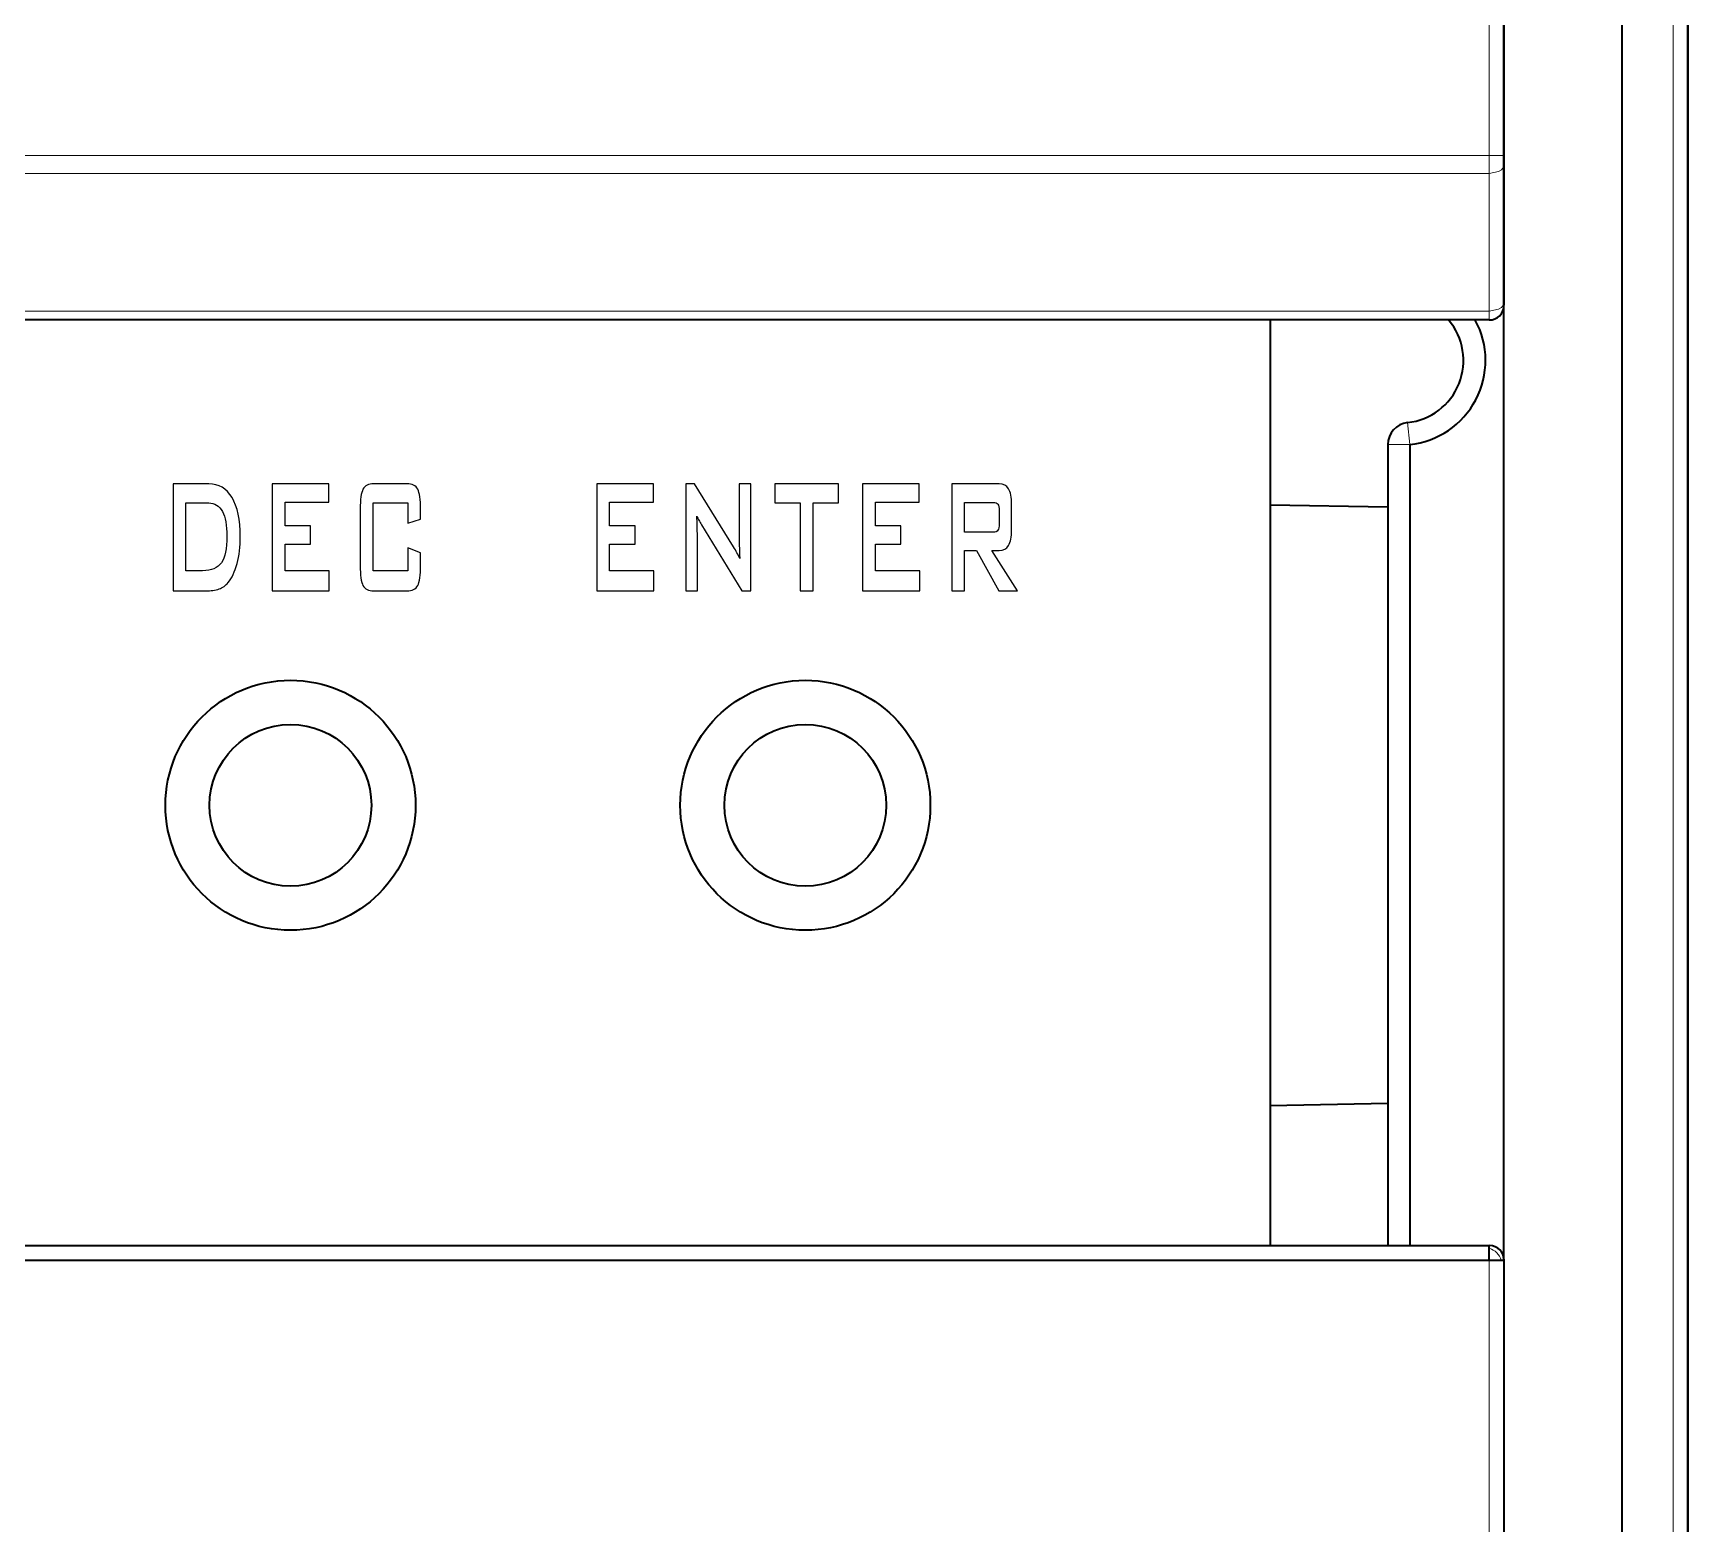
# Model space of a CAD drawing. Extents: x -45 to 645, y -160 to 467.
# Drawn here: x 622.14 to 644.64, y 202.83 to 223.1 of the extents above; entities that cross this region are included whole.
import ezdxf

# ---------------------------------------------------------------- set-up
doc = ezdxf.new("R2010")
doc.units = 0
doc.layers.add('layer 1', color=7, linetype='Continuous')

msp = doc.modelspace()

# ---------------------------------------------------------------- linework, layer by layer
at = {"color": 7, "lineweight": 13}
for p, q in [((641.943, 249.901), (641.943, 221.436)), ((644.443, 69.801), (644.443, 237.401)), ((602.344, 221.436), (641.943, 221.436)), ((602.344, 221.194), (641.943, 221.194)), ((641.943, 219.32), (602.344, 219.32)), ((641.943, 69.801), (641.943, 206.415))]:
    msp.add_line(p, q, dxfattribs=at)
at = {"color": 7, "lineweight": 35}
for p, q in [((642.143, 249.901), (642.143, 221.436)), ((642.143, 206.409), (642.143, 237.401)), ((643.744, 237.401), (643.744, 69.801)), ((644.643, 237.401), (644.643, 69.801)), ((644.643, 202.909), (644.643, 231.363)), ((641.943, 219.201), (602.344, 219.201)), ((602.344, 206.615), (641.943, 206.615)), ((602.344, 206.415), (641.943, 206.415)), ((642.143, 206.415), (642.143, 69.801))]:
    msp.add_line(p, q, dxfattribs=at)
at = {"color": 7, "lineweight": 13, "ltscale": 0.005}
msp.add_line((641.943, 221.436), (642.143, 221.436), dxfattribs=at)
at = {"color": 7, "lineweight": 13, "ltscale": 0.00606}
msp.add_line((641.943, 221.436), (641.943, 221.194), dxfattribs=at)
at = {"color": 7, "lineweight": 35, "ltscale": 0.00303}
msp.add_line((642.143, 221.436), (642.143, 221.315), dxfattribs=at)
at = {"color": 7, "lineweight": 13, "ltscale": 0.04686}
msp.add_line((641.943, 221.194), (641.943, 219.32), dxfattribs=at)
at = {"color": 7, "lineweight": 35, "ltscale": 0.04686}
msp.add_line((642.143, 221.315), (642.143, 219.441), dxfattribs=at)
at = {"color": 7, "lineweight": 35, "ltscale": 0.000984955}
msp.add_line((642.143, 219.441), (642.143, 219.401), dxfattribs=at)
at = {"color": 7, "lineweight": 35, "ltscale": 0.314658}
msp.add_line((638.964, 219.201), (638.964, 206.615), dxfattribs=at)
at = {"color": 7, "lineweight": 13, "ltscale": 0.002955}
msp.add_line((641.943, 219.201), (641.943, 219.32), dxfattribs=at)
at = {"color": 7, "lineweight": 13, "ltscale": 0.0075}
for p, q in [((640.832, 217.806), (640.864, 217.508)), ((640.864, 217.508), (640.564, 217.508))]:
    msp.add_line(p, q, dxfattribs=at)
at = {"color": 7, "lineweight": 35, "ltscale": 0.272532}
msp.add_line((640.564, 217.508), (640.564, 206.607), dxfattribs=at)
at = {"color": 7, "lineweight": 35, "ltscale": 0.272467}
msp.add_line((640.864, 217.508), (640.864, 206.609), dxfattribs=at)
at = {"color": 7, "lineweight": 35, "ltscale": 0.040005}
for p, q in [((640.563, 216.655), (638.964, 216.683)), ((638.964, 208.52), (640.563, 208.548))]:
    msp.add_line(p, q, dxfattribs=at)
at = {"color": 7, "lineweight": 35, "ltscale": 0.000931168}
msp.add_line((641.943, 206.578), (641.943, 206.615), dxfattribs=at)
at = {"color": 7, "lineweight": 35, "ltscale": 0.004062}
msp.add_line((641.943, 206.415), (641.943, 206.578), dxfattribs=at)
at = {"color": 7, "lineweight": 35, "ltscale": 0.004106}
msp.add_line((641.943, 206.415), (642.108, 206.415), dxfattribs=at)
at = {"color": 7, "lineweight": 35, "ltscale": 0.000894165}
msp.add_line((642.108, 206.415), (642.143, 206.415), dxfattribs=at)
at = {"color": 7, "lineweight": 35, "ltscale": 0.039558}
msp.add_line((644.643, 201.326), (644.643, 202.909), dxfattribs=at)
at = {"color": 7, "lineweight": 13}
for points in [[(642.143, 221.315), (642.134, 221.279), (642.107, 221.245), (642.068, 221.22), (641.943, 221.194)], [(642.143, 219.441), (642.134, 219.405), (642.107, 219.371), (642.068, 219.346), (641.943, 219.32)]]:
    msp.add_lwpolyline(points, dxfattribs=at)
at = {"color": 7, "lineweight": 35}
for centre, radius in [((625.643, 212.601), 1.7), ((632.643, 212.601), 1.7), ((625.643, 212.601), 1.1), ((632.643, 212.601), 1.1)]:
    msp.add_circle(centre, radius, dxfattribs=at)
for centre, radius, start, end in [((641.943, 219.401), 0.2, 270.0006, 0.0011), ((640.742, 218.651), 0.85, 276.0675, 40.3132), ((640.742, 218.651), 1.15, 276.0675, 28.5359), ((640.864, 217.508), 0.3, 96.0675, 180)]:
    msp.add_arc(centre, radius, start, end, dxfattribs=at)
at = {"color": 7, "lineweight": 13}
msp.add_arc((641.864, 206.335), 0.255, 18.2968, 71.8958, dxfattribs=at)
at = {"color": 7, "lineweight": 35}
msp.add_ellipse((641.541, 206.013), major_axis=(-0.544, -0.544), ratio=0.479417, start_param=2.748296, end_param=3.534831, dxfattribs=at)
at = {"layer": 'layer 1', "color": 0}
for points, knots in [([(624.047, 215.516), (624.047, 215.516), (624.047, 216.973), (624.047, 216.973), (624.047, 216.973), (624.047, 216.973), (624.531, 216.973), (624.531, 216.973), (624.531, 216.973), (624.668, 216.973), (624.775, 216.911), (624.849, 216.786), (624.849, 216.786), (624.923, 216.661), (624.96, 216.484), (624.96, 216.254), (624.96, 216.254), (624.96, 216.118), (624.946, 215.995), (624.917, 215.887), (624.917, 215.887), (624.888, 215.778), (624.847, 215.692), (624.794, 215.629), (624.794, 215.629), (624.762, 215.59), (624.721, 215.561), (624.672, 215.543), (624.672, 215.543), (624.624, 215.525), (624.561, 215.516), (624.486, 215.516), (624.486, 215.516), (624.486, 215.516), (624.047, 215.516), (624.047, 215.516)], [0, 0, 0, 0, 0.111111, 0.111111, 0.111111, 0.111111, 0.222222, 0.222222, 0.222222, 0.222222, 0.333333, 0.333333, 0.333333, 0.333333, 0.444444, 0.444444, 0.444444, 0.444444, 0.555556, 0.555556, 0.555556, 0.555556, 0.666667, 0.666667, 0.666667, 0.666667, 0.777778, 0.777778, 0.777778, 0.777778, 0.888889, 0.888889, 0.888889, 0.888889, 1, 1, 1, 1]), ([(625.394, 215.516), (625.394, 215.516), (625.394, 216.973), (625.394, 216.973), (625.394, 216.973), (625.394, 216.973), (626.164, 216.973), (626.164, 216.973), (626.164, 216.973), (626.164, 216.973), (626.164, 216.725), (626.164, 216.725), (626.164, 216.725), (626.164, 216.725), (625.569, 216.725), (625.569, 216.725), (625.569, 216.725), (625.569, 216.725), (625.569, 216.4), (625.569, 216.4), (625.569, 216.4), (625.569, 216.4), (625.916, 216.4), (625.916, 216.4), (625.916, 216.4), (625.916, 216.4), (625.916, 216.152), (625.916, 216.152), (625.916, 216.152), (625.916, 216.152), (625.569, 216.152), (625.569, 216.152), (625.569, 216.152), (625.569, 216.152), (625.569, 215.791), (625.569, 215.791), (625.569, 215.791), (625.569, 215.791), (626.171, 215.791), (626.171, 215.791), (626.171, 215.791), (626.171, 215.791), (626.171, 215.516), (626.171, 215.516), (626.171, 215.516), (626.171, 215.516), (625.394, 215.516), (625.394, 215.516)], [0, 0, 0, 0, 0.083333, 0.083333, 0.083333, 0.083333, 0.166667, 0.166667, 0.166667, 0.166667, 0.25, 0.25, 0.25, 0.25, 0.333333, 0.333333, 0.333333, 0.333333, 0.416667, 0.416667, 0.416667, 0.416667, 0.5, 0.5, 0.5, 0.5, 0.583333, 0.583333, 0.583333, 0.583333, 0.666667, 0.666667, 0.666667, 0.666667, 0.75, 0.75, 0.75, 0.75, 0.833333, 0.833333, 0.833333, 0.833333, 0.916667, 0.916667, 0.916667, 0.916667, 1, 1, 1, 1]), ([(627.237, 216.713), (627.237, 216.713), (626.766, 216.713), (626.766, 216.713), (626.766, 216.713), (626.766, 216.713), (626.766, 215.791), (626.766, 215.791), (626.766, 215.791), (626.766, 215.791), (627.237, 215.791), (627.237, 215.791), (627.237, 215.791), (627.237, 215.791), (627.237, 216.103), (627.237, 216.103), (627.237, 216.103), (627.237, 216.103), (627.412, 216.033), (627.412, 216.033), (627.412, 216.033), (627.412, 216.033), (627.412, 215.861), (627.412, 215.861), (627.412, 215.861), (627.412, 215.728), (627.399, 215.637), (627.374, 215.589), (627.374, 215.589), (627.348, 215.54), (627.299, 215.516), (627.226, 215.516), (627.226, 215.516), (627.226, 215.516), (626.777, 215.516), (626.777, 215.516), (626.777, 215.516), (626.704, 215.516), (626.655, 215.54), (626.629, 215.589), (626.629, 215.589), (626.604, 215.637), (626.591, 215.728), (626.591, 215.861), (626.591, 215.861), (626.591, 215.861), (626.591, 216.628), (626.591, 216.628), (626.591, 216.628), (626.591, 216.761), (626.604, 216.851), (626.629, 216.9), (626.629, 216.9), (626.655, 216.949), (626.704, 216.973), (626.777, 216.973), (626.777, 216.973), (626.777, 216.973), (627.226, 216.973), (627.226, 216.973), (627.226, 216.973), (627.299, 216.973), (627.348, 216.949), (627.374, 216.9), (627.374, 216.9), (627.399, 216.851), (627.412, 216.761), (627.412, 216.628), (627.412, 216.628), (627.412, 216.628), (627.412, 216.491), (627.412, 216.491), (627.412, 216.491), (627.412, 216.491), (627.237, 216.437), (627.237, 216.437), (627.237, 216.437), (627.237, 216.437), (627.237, 216.713), (627.237, 216.713)], [0, 0, 0, 0, 0.05, 0.05, 0.05, 0.05, 0.1, 0.1, 0.1, 0.1, 0.15, 0.15, 0.15, 0.15, 0.2, 0.2, 0.2, 0.2, 0.25, 0.25, 0.25, 0.25, 0.3, 0.3, 0.3, 0.3, 0.35, 0.35, 0.35, 0.35, 0.4, 0.4, 0.4, 0.4, 0.45, 0.45, 0.45, 0.45, 0.5, 0.5, 0.5, 0.5, 0.55, 0.55, 0.55, 0.55, 0.6, 0.6, 0.6, 0.6, 0.65, 0.65, 0.65, 0.65, 0.7, 0.7, 0.7, 0.7, 0.75, 0.75, 0.75, 0.75, 0.8, 0.8, 0.8, 0.8, 0.85, 0.85, 0.85, 0.85, 0.9, 0.9, 0.9, 0.9, 0.95, 0.95, 0.95, 0.95, 1, 1, 1, 1]), ([(629.807, 215.516), (629.807, 215.516), (629.807, 216.973), (629.807, 216.973), (629.807, 216.973), (629.807, 216.973), (630.577, 216.973), (630.577, 216.973), (630.577, 216.973), (630.577, 216.973), (630.577, 216.725), (630.577, 216.725), (630.577, 216.725), (630.577, 216.725), (629.982, 216.725), (629.982, 216.725), (629.982, 216.725), (629.982, 216.725), (629.982, 216.4), (629.982, 216.4), (629.982, 216.4), (629.982, 216.4), (630.329, 216.4), (630.329, 216.4), (630.329, 216.4), (630.329, 216.4), (630.329, 216.152), (630.329, 216.152), (630.329, 216.152), (630.329, 216.152), (629.982, 216.152), (629.982, 216.152), (629.982, 216.152), (629.982, 216.152), (629.982, 215.791), (629.982, 215.791), (629.982, 215.791), (629.982, 215.791), (630.584, 215.791), (630.584, 215.791), (630.584, 215.791), (630.584, 215.791), (630.584, 215.516), (630.584, 215.516), (630.584, 215.516), (630.584, 215.516), (629.807, 215.516), (629.807, 215.516)], [0, 0, 0, 0, 0.083333, 0.083333, 0.083333, 0.083333, 0.166667, 0.166667, 0.166667, 0.166667, 0.25, 0.25, 0.25, 0.25, 0.333333, 0.333333, 0.333333, 0.333333, 0.416667, 0.416667, 0.416667, 0.416667, 0.5, 0.5, 0.5, 0.5, 0.583333, 0.583333, 0.583333, 0.583333, 0.666667, 0.666667, 0.666667, 0.666667, 0.75, 0.75, 0.75, 0.75, 0.833333, 0.833333, 0.833333, 0.833333, 0.916667, 0.916667, 0.916667, 0.916667, 1, 1, 1, 1]), ([(631.018, 215.516), (631.018, 215.516), (631.018, 216.973), (631.018, 216.973), (631.018, 216.973), (631.018, 216.973), (631.137, 216.973), (631.137, 216.973), (631.137, 216.973), (631.137, 216.973), (631.667, 216.115), (631.667, 216.115), (631.667, 216.115), (631.685, 216.086), (631.7, 216.059), (631.714, 216.034), (631.714, 216.034), (631.728, 216.008), (631.74, 215.983), (631.752, 215.956), (631.752, 215.956), (631.749, 216.038), (631.747, 216.096), (631.746, 216.13), (631.746, 216.13), (631.745, 216.164), (631.745, 216.19), (631.745, 216.208), (631.745, 216.208), (631.745, 216.208), (631.745, 216.973), (631.745, 216.973), (631.745, 216.973), (631.745, 216.973), (631.902, 216.973), (631.902, 216.973), (631.902, 216.973), (631.902, 216.973), (631.902, 215.516), (631.902, 215.516), (631.902, 215.516), (631.902, 215.516), (631.782, 215.516), (631.782, 215.516), (631.782, 215.516), (631.782, 215.516), (631.23, 216.416), (631.23, 216.416), (631.23, 216.416), (631.217, 216.439), (631.205, 216.46), (631.195, 216.478), (631.195, 216.478), (631.185, 216.497), (631.176, 216.516), (631.168, 216.535), (631.168, 216.535), (631.17, 216.49), (631.172, 216.447), (631.173, 216.407), (631.173, 216.407), (631.174, 216.367), (631.175, 216.333), (631.175, 216.303), (631.175, 216.303), (631.175, 216.303), (631.175, 215.516), (631.175, 215.516), (631.175, 215.516), (631.175, 215.516), (631.018, 215.516), (631.018, 215.516)], [0, 0, 0, 0, 0.055556, 0.055556, 0.055556, 0.055556, 0.111111, 0.111111, 0.111111, 0.111111, 0.166667, 0.166667, 0.166667, 0.166667, 0.222222, 0.222222, 0.222222, 0.222222, 0.277778, 0.277778, 0.277778, 0.277778, 0.333333, 0.333333, 0.333333, 0.333333, 0.388889, 0.388889, 0.388889, 0.388889, 0.444444, 0.444444, 0.444444, 0.444444, 0.5, 0.5, 0.5, 0.5, 0.555556, 0.555556, 0.555556, 0.555556, 0.611111, 0.611111, 0.611111, 0.611111, 0.666667, 0.666667, 0.666667, 0.666667, 0.722222, 0.722222, 0.722222, 0.722222, 0.777778, 0.777778, 0.777778, 0.777778, 0.833333, 0.833333, 0.833333, 0.833333, 0.888889, 0.888889, 0.888889, 0.888889, 0.944444, 0.944444, 0.944444, 0.944444, 1, 1, 1, 1]), ([(632.748, 216.713), (632.748, 216.713), (632.748, 215.516), (632.748, 215.516), (632.748, 215.516), (632.748, 215.516), (632.573, 215.516), (632.573, 215.516), (632.573, 215.516), (632.573, 215.516), (632.573, 216.713), (632.573, 216.713), (632.573, 216.713), (632.573, 216.713), (632.228, 216.713), (632.228, 216.713), (632.228, 216.713), (632.228, 216.713), (632.228, 216.973), (632.228, 216.973), (632.228, 216.973), (632.228, 216.973), (633.095, 216.973), (633.095, 216.973), (633.095, 216.973), (633.095, 216.973), (633.095, 216.713), (633.095, 216.713), (633.095, 216.713), (633.095, 216.713), (632.748, 216.713), (632.748, 216.713)], [0, 0, 0, 0, 0.125, 0.125, 0.125, 0.125, 0.25, 0.25, 0.25, 0.25, 0.375, 0.375, 0.375, 0.375, 0.5, 0.5, 0.5, 0.5, 0.625, 0.625, 0.625, 0.625, 0.75, 0.75, 0.75, 0.75, 0.875, 0.875, 0.875, 0.875, 1, 1, 1, 1]), ([(633.422, 215.516), (633.422, 215.516), (633.422, 216.973), (633.422, 216.973), (633.422, 216.973), (633.422, 216.973), (634.192, 216.973), (634.192, 216.973), (634.192, 216.973), (634.192, 216.973), (634.192, 216.725), (634.192, 216.725), (634.192, 216.725), (634.192, 216.725), (633.597, 216.725), (633.597, 216.725), (633.597, 216.725), (633.597, 216.725), (633.597, 216.4), (633.597, 216.4), (633.597, 216.4), (633.597, 216.4), (633.944, 216.4), (633.944, 216.4), (633.944, 216.4), (633.944, 216.4), (633.944, 216.152), (633.944, 216.152), (633.944, 216.152), (633.944, 216.152), (633.597, 216.152), (633.597, 216.152), (633.597, 216.152), (633.597, 216.152), (633.597, 215.791), (633.597, 215.791), (633.597, 215.791), (633.597, 215.791), (634.199, 215.791), (634.199, 215.791), (634.199, 215.791), (634.199, 215.791), (634.199, 215.516), (634.199, 215.516), (634.199, 215.516), (634.199, 215.516), (633.422, 215.516), (633.422, 215.516)], [0, 0, 0, 0, 0.083333, 0.083333, 0.083333, 0.083333, 0.166667, 0.166667, 0.166667, 0.166667, 0.25, 0.25, 0.25, 0.25, 0.333333, 0.333333, 0.333333, 0.333333, 0.416667, 0.416667, 0.416667, 0.416667, 0.5, 0.5, 0.5, 0.5, 0.583333, 0.583333, 0.583333, 0.583333, 0.666667, 0.666667, 0.666667, 0.666667, 0.75, 0.75, 0.75, 0.75, 0.833333, 0.833333, 0.833333, 0.833333, 0.916667, 0.916667, 0.916667, 0.916667, 1, 1, 1, 1]), ([(634.634, 215.516), (634.634, 215.516), (634.634, 216.973), (634.634, 216.973), (634.634, 216.973), (634.634, 216.973), (635.277, 216.973), (635.277, 216.973), (635.277, 216.973), (635.337, 216.973), (635.38, 216.951), (635.407, 216.906), (635.407, 216.906), (635.434, 216.862), (635.447, 216.79), (635.447, 216.691), (635.447, 216.691), (635.447, 216.691), (635.447, 216.349), (635.447, 216.349), (635.447, 216.349), (635.447, 216.25), (635.434, 216.179), (635.407, 216.134), (635.407, 216.134), (635.38, 216.089), (635.337, 216.066), (635.277, 216.066), (635.277, 216.066), (635.277, 216.066), (635.179, 216.066), (635.179, 216.066), (635.179, 216.066), (635.179, 216.066), (635.526, 215.516), (635.526, 215.516), (635.526, 215.516), (635.526, 215.516), (635.275, 215.516), (635.275, 215.516), (635.275, 215.516), (635.275, 215.516), (634.972, 216.066), (634.972, 216.066), (634.972, 216.066), (634.972, 216.066), (634.806, 216.066), (634.806, 216.066), (634.806, 216.066), (634.806, 216.066), (634.806, 215.516), (634.806, 215.516), (634.806, 215.516), (634.806, 215.516), (634.634, 215.516), (634.634, 215.516)], [0, 0, 0, 0, 0.071429, 0.071429, 0.071429, 0.071429, 0.142857, 0.142857, 0.142857, 0.142857, 0.214286, 0.214286, 0.214286, 0.214286, 0.285714, 0.285714, 0.285714, 0.285714, 0.357143, 0.357143, 0.357143, 0.357143, 0.428571, 0.428571, 0.428571, 0.428571, 0.5, 0.5, 0.5, 0.5, 0.571429, 0.571429, 0.571429, 0.571429, 0.642857, 0.642857, 0.642857, 0.642857, 0.714286, 0.714286, 0.714286, 0.714286, 0.785714, 0.785714, 0.785714, 0.785714, 0.857143, 0.857143, 0.857143, 0.857143, 0.928571, 0.928571, 0.928571, 0.928571, 1, 1, 1, 1]), ([(624.222, 215.791), (624.222, 215.791), (624.448, 215.791), (624.448, 215.791), (624.448, 215.791), (624.568, 215.791), (624.654, 215.827), (624.704, 215.899), (624.704, 215.899), (624.754, 215.972), (624.779, 216.092), (624.779, 216.259), (624.779, 216.259), (624.779, 216.408), (624.759, 216.521), (624.717, 216.597), (624.717, 216.597), (624.675, 216.674), (624.613, 216.713), (624.532, 216.713), (624.532, 216.713), (624.532, 216.713), (624.222, 216.713), (624.222, 216.713), (624.222, 216.713), (624.222, 216.713), (624.222, 215.791), (624.222, 215.791)], [0, 0, 0, 0, 0.142857, 0.142857, 0.142857, 0.142857, 0.285714, 0.285714, 0.285714, 0.285714, 0.428571, 0.428571, 0.428571, 0.428571, 0.571429, 0.571429, 0.571429, 0.571429, 0.714286, 0.714286, 0.714286, 0.714286, 0.857143, 0.857143, 0.857143, 0.857143, 1, 1, 1, 1]), ([(635.2, 216.721), (635.2, 216.721), (634.806, 216.721), (634.806, 216.721), (634.806, 216.721), (634.806, 216.721), (634.806, 216.316), (634.806, 216.316), (634.806, 216.316), (634.806, 216.316), (635.2, 216.316), (635.2, 216.316), (635.2, 216.316), (635.23, 216.316), (635.251, 216.324), (635.262, 216.341), (635.262, 216.341), (635.273, 216.358), (635.279, 216.388), (635.279, 216.431), (635.279, 216.431), (635.279, 216.431), (635.279, 216.607), (635.279, 216.607), (635.279, 216.607), (635.279, 216.649), (635.273, 216.679), (635.262, 216.696), (635.262, 216.696), (635.251, 216.713), (635.23, 216.721), (635.2, 216.721)], [0, 0, 0, 0, 0.125, 0.125, 0.125, 0.125, 0.25, 0.25, 0.25, 0.25, 0.375, 0.375, 0.375, 0.375, 0.5, 0.5, 0.5, 0.5, 0.625, 0.625, 0.625, 0.625, 0.75, 0.75, 0.75, 0.75, 0.875, 0.875, 0.875, 0.875, 1, 1, 1, 1])]:
    msp.add_open_spline(points, degree=3, knots=knots, dxfattribs=at)

doc.saveas('drawing.dxf')
